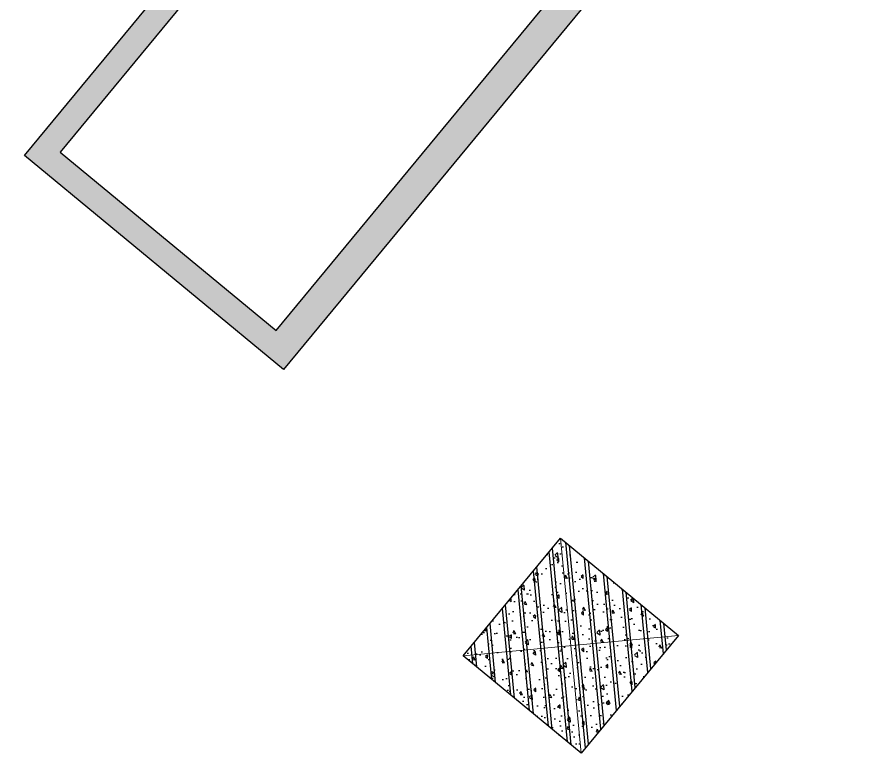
# Model space of a CAD drawing. Header units: millimetres. Extents: x 11689832 to 11802583, y 1023459 to 1173251.
# Drawn here: x 11727717 to 11735974, y 1111074 to 1118304 of the extents above; entities that cross this region are included whole.
import ezdxf

# ---------------------------------------------------------------- set-up
doc = ezdxf.new("R2010")
doc.units = ezdxf.units.MM
doc.header["$MEASUREMENT"] = 0
doc.layers.get('0').update_dxf_attribs({"linetype": 'CONTINUOUS', "lineweight": 13})
doc.layers.get('Defpoints').update_dxf_attribs({"color": 5, "linetype": 'CONTINUOUS', "lineweight": 13})
doc.layers.add('KT-Net cot vach', color=6, linetype='CONTINUOUS')
doc.layers.add('KT-Vat lieu', color=250, linetype='CONTINUOUS', lineweight=9)

# ---------------------------------------------------------------- blocks, each defined once
blk = doc.blocks.new('xref.asix of  podium$0$xref.asix of  podium$0$COT 1-1501')
h = blk.add_hatch()
h.set_pattern_fill('VATLIEU04', color=250, scale=40, style=0, pattern_type=2)
h.set_pattern_definition([(49.99999999999999, (549.9999999999818, 1550), (286.9040730403014, -25.10085399303804), [30, -330]), (355, (549.9999999999818, 1550), (-55.50053344520001, 300.8768534800047), [24, -264]), (100.4514, (573.9086719999818, 1547.908263999999), (231.4037526856086, 275.7758168243814), [25.49607600000001, -280.4568448]), (46.1842, (549.9999999999818, 1630), (426.8964194502578, -66.20760573160723), [45, -495.0000000000001]), (96.63559999999998, (585.5746979999819, 1624.482677199999), (373.8650822194813, 389.6471483601767), [38.2441152, -420.6852000000001]), (351.1842, (549.9999999999818, 1630), (373.8647780534509, 389.6474403701299), [36.00000000000001, -396.0000000000001]), (21, (589.9999999999819, 1610), (238.7628208473847, -161.0475562661355), [30, -330]), (326.0000000000001, (589.9999999999819, 1610), (97.32613276863269, 290.0600180187412), [24, -264]), (71.4514, (609.8968931999818, 1596.579357599999), (336.089051432596, 129.012198683981), [25.496076, -280.4568448]), (37.50000000000001, (549.9999999999818, 1550), (4.863942126916267, 133.1575415325246), [0, -260.8, 0, -268.0000000000001, 0, -265.0000000000001]), (7.499999999999999, (549.9999999999818, 1550), (105.2278149768594, 157.7646847529441), [0, -152.8, 0, -254.8, 0, -101]), (327.5, (460.7999999999818, 1550), (213.5289744689636, -9.021948693751904), [0, -100, 0, -312.0000000000001, 0, -414.0000000000001]), (317.5, (420.7999999999818, 1550), (233.2744677369545, 40.04199293292709), [0, -130, 0, -207.2, 0, -294]), (45, (549.9999999999818, 1550), (-120.2081528017131, 120.2081528017131), []), (45, (549.9999999999818, 1599), (-120.2081528017131, 120.2081528017131), [])])
h.paths.add_polyline_path([(-474.9999999990687, -475), (1025, -475), (1025.000000000931, 1025), (-474.9999999990687, 1025)])
at = {"color": 6, "ltscale": 0.25}
blk.add_lwpolyline([(-474.9999999990687, -475), (1025, -475), (1025.000000000931, 1025), (-474.9999999990687, 1025)], close=True, dxfattribs=at)
at = {"layer": 'Defpoints', "linetype": 'ByBlock', "ltscale": 30}
for p, q in [((1025, -475), (-474.9999999990687, 1025)), ((-474.9999999990687, -475), (1025.000000000931, 1025))]:
    blk.add_line(p, q, dxfattribs=at)

msp = doc.modelspace()

# ---------------------------------------------------------------- hatches: boundary and pattern name
at = {"layer": 'KT-Vat lieu'}
h = msp.add_hatch(dxfattribs=at)
h.set_pattern_fill('BTCT', color=256, scale=40, angle=45)
h.set_pattern_definition([(94.99999999999984, (11806756.15173641, 1015288.920659328), (220.6207996688883, 185.122831524787), [29.99999999999999, -329.9999999999999]), (40.00000000000002, (11806756.15173641, 1015288.920659328), (-251.9968669563544, 173.5072598392109), [24, -264]), (145.4514, (11806774.53680122, 1015304.347562719), (-31.37578744777068, 358.6301128797879), [25.496076, -280.4568448]), (91.18419999999917, (11806699.58319392, 1015345.489201823), (348.6772000364789, 255.0455060785893), [44.99999999999994, -494.9999999999995]), (141.6356, (11806728.63964048, 1015366.742975652), (-11.15960598922027, 539.8846757617431), [38.2441152, -420.6852]), (36.18420000000004, (11806699.58319392, 1015345.489201823), (-11.16002754930105, 539.8846671660984), [36, -396]), (66, (11806742.00960079, 1015359.631337447), (282.708628845721, 54.95299058710798), [29.99999999999977, -329.9999999999962]), (11.00000000000003, (11806742.00960079, 1015359.631337447), (-136.2834372247816, 273.9233741595065), [24, -264]), (116.4514, (11806765.56865614, 1015364.210738304), (146.4254468053138, 328.8762478957721), [25.496076, -280.4568448]), (82.50000000000001, (11806756.15173641, 1015288.920659328), (-90.71727412253608, 97.5959270450189), [0, -260.7999999999962, 0, -267.9999999999962, 0, -264.9999999999962]), (52.49999999999999, (11806756.15173641, 1015288.920659328), (-37.14917688098404, 185.9637799601454), [0, -152.8, 0, -254.8, 0, -101]), (12.5, (11806693.07781153, 1015225.846734446), (157.3672669276824, 144.6083047259443), [0, -100, 0, -312, 0, -414]), (2.499999999999997, (11806664.79354028, 1015197.562463199), (136.6359932793865, 193.2639227495796), [0, -130, 0, -207.2, 0, -294]), (90, (11806756.15173641, 1015288.920659328), (-150, 0), []), (90, (11806806.15173633, 1015338.920659244), (-150, 0), [])])
h.paths.add_polyline_path([(11725813.04669474, 1121889.083891458), (11726004.07687109, 1122120.400787153), (11725078.80942641, 1122884.521348214), (11724887.77926493, 1122653.204470515)], flags=17)
h.paths.add_polyline_path([(11735360.4755549, 1121396.916496376), (11735591.79240634, 1121205.886356708), (11735973.85268637, 1121668.52005892), (11735742.53583496, 1121859.550198564)])
h.paths.add_polyline_path([(11735591.79240634, 1121205.886356709), (11735360.47555484, 1121396.91649642), (11730263.15461477, 1115224.611808142), (11728142.75014312, 1116975.721421821), (11731743.66819487, 1121336.043967796), (11731011.16483203, 1121940.97274378), (11730851.97304891, 1121748.208701003), (11731391.7123687, 1121302.471708338), (11729608.76448361, 1119143.514531314), (11727604.01841031, 1120799.109042721), (11729386.96632373, 1122958.066252557), (11729849.60002643, 1122576.005973112), (11730008.79180955, 1122768.770015889), (11728659.44350937, 1123883.112498133), (11729041.50378901, 1124345.746200671), (11728810.18693766, 1124536.776340394), (11728300.77323154, 1123919.931403626), (11726141.81595234, 1125702.87937435), (11727956.60227974, 1127900.389462112), (11730115.55955897, 1126117.441491375), (11729637.98420974, 1125539.149362947), (11729869.30106109, 1125348.119223224), (11730537.90655002, 1126157.728203025), (11727260.91782368, 1128863.988514861), (11727069.88768396, 1128632.671663513), (11727725.28542839, 1128091.419601835), (11725910.49910099, 1125893.909514061), (11725255.1013563, 1126435.161575917), (11723249.284889, 1124006.334636968), (11723885.40624242, 1123481.001742647), (11724076.43639117, 1123712.318604921), (11723671.63188333, 1124046.621352393), (11725327.22642752, 1126051.367397466), (11729066.84890913, 1122963.046867626), (11727411.25436487, 1120958.300822609), (11727006.44990633, 1121292.603530446), (11726815.41971725, 1121061.286619327), (11729417.73426215, 1118912.197574505), (11727790.79432162, 1116942.149158328), (11730335.27968319, 1114840.817625578)])

# ---------------------------------------------------------------- linework, layer by layer
at = {"layer": 'KT-Net cot vach'}
msp.add_lwpolyline([(11726141.81595234, 1125702.87937435), (11728300.77323154, 1123919.931403626), (11728810.18693766, 1124536.776340394), (11729041.50378901, 1124345.746200671), (11728659.44350937, 1123883.112498133), (11730008.79180955, 1122768.770015889), (11729849.60002643, 1122576.005973112), (11729386.96632373, 1122958.066252557), (11727604.01841031, 1120799.109042721), (11729608.76448361, 1119143.514531314), (11731391.7123687, 1121302.471708338), (11730851.97304891, 1121748.208701003), (11731011.16483203, 1121940.97274378), (11731743.66819487, 1121336.043967796), (11728142.75014539, 1116975.721422825), (11730263.15461331, 1115224.611806468), (11735742.53583496, 1121859.550198564), (11735973.85268637, 1121668.52005892), (11730335.27968149, 1114840.817623519), (11727790.79432444, 1116942.149159465), (11729417.73426215, 1118912.197574505), (11726815.41971725, 1121061.286619327)], dxfattribs=at)

# ---------------------------------------------------------------- block references
at = {"layer": 'KT-Net cot vach', "linetype": 'ByBlock', "xscale": -1, "rotation": 320.4488276923478}
msp.add_blockref('xref.asix of  podium$0$xref.asix of  podium$0$COT 1-1501', (11733191.48288683, 1111742.812292003, 2.697206872064481e-08), dxfattribs=at)

doc.saveas('drawing.dxf')
